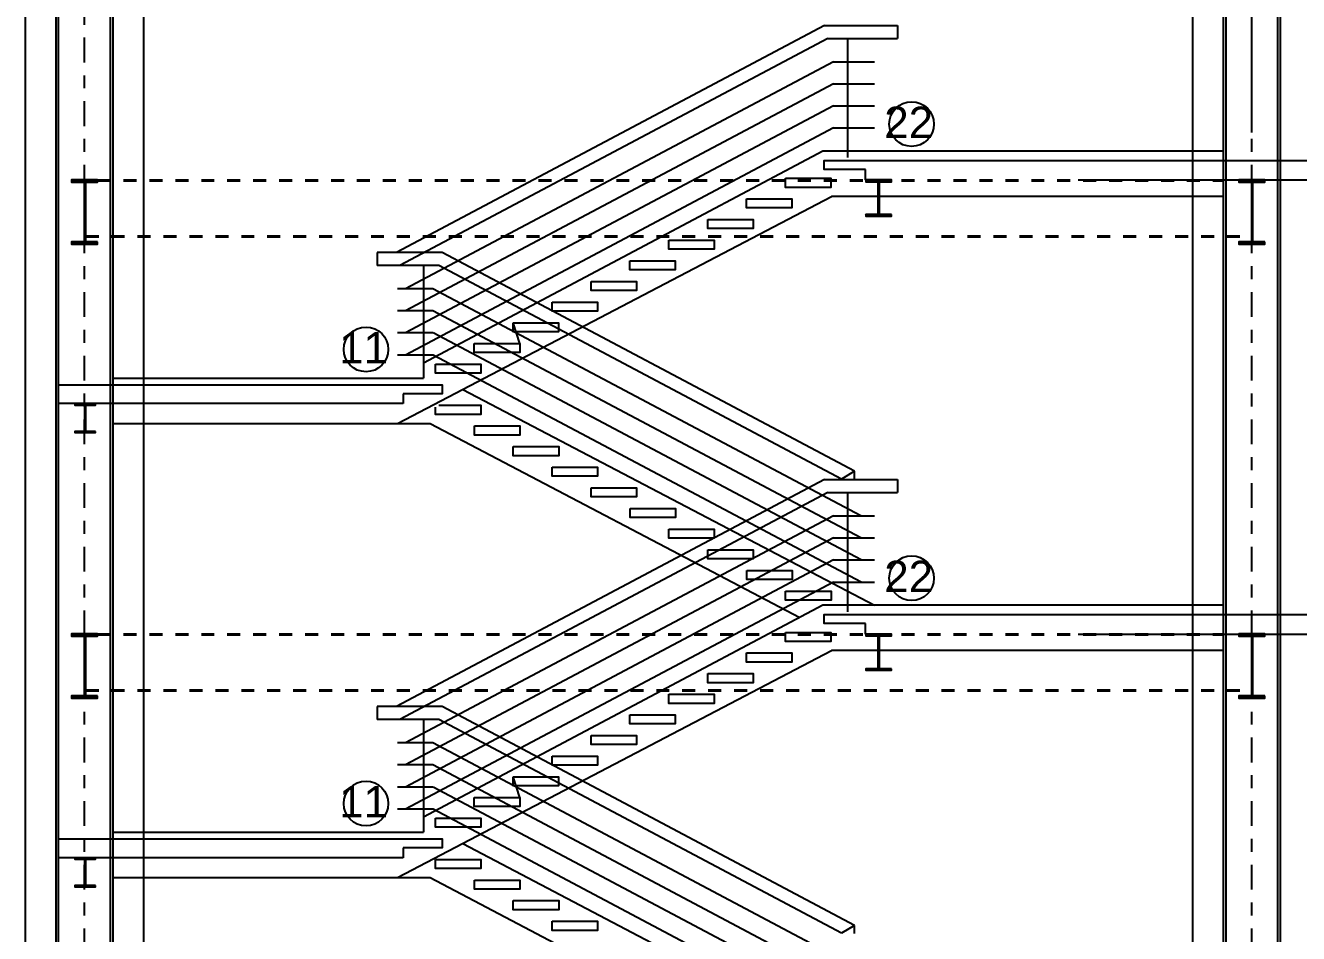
# Model space of a CAD drawing. Header units: millimetres. Extents: x 2148 to 2681, y 758 to 986.
# Drawn here: x 2524.33 to 2534.14, y 889.55 to 896.54 of the extents above; entities that cross this region are included whole.
import ezdxf

# ---------------------------------------------------------------- set-up
doc = ezdxf.new("R2010")
doc.units = ezdxf.units.MM
doc.linetypes.add('$0$HIDDEN', pattern=[0.375, 0.25, -0.125])
doc.linetypes.add('CENTER2', pattern=[28.575, 19.05, -3.175, 3.175, -3.175])
for name, color, linetype in [('0.2', 10, 'Continuous'), ('4CO', 4, 'Continuous'), ('D', 1, 'Continuous'), ('HATCH', 8, 'Continuous'), ('TLBLK', 7, 'Continuous')]:
    doc.layers.add(name, color=color, linetype=linetype)
doc.styles.add('ARIALNW', font='ARIALN.TTF')
doc.styles.add('SWISS', font='swissl.ttf')
doc.dimstyles.new('DIM 100', dxfattribs={"dimtxt": 0.2, "dimasz": 0.2, "dimexe": 0.1, "dimexo": 0, "dimgap": 0.05, "dimtad": 1, "dimzin": 0, "dimdsep": 46, "dimtxsty": 'ARIALNW', "dimcen": 0.09, "dimclrd": 6, "dimclre": 6, "dimclrt": 13, "dimadec": 0, "dimazin": 0, "dimtfac": 1, "dimtofl": 0, "dimtmove": 2, "dimatfit": 3, "dimfxl": 1, "dimtolj": 1, "dimtzin": 0, "dimarcsym": 0})

# ---------------------------------------------------------------- blocks, each defined once
blk = doc.blocks.new('*D2825')
at = {"color": 6, "lineweight": -2, "ltscale": 0.05, "transparency": 16777216}
for p, q in [((2533.8263, 900.9995), (2538.6271, 900.9995)), ((2538.5271, 895.7037), (2538.5271, 900.7995)), ((2535.6934, 895.5037), (2538.6271, 895.5037))]:
    blk.add_line(p, q, dxfattribs=at)
at = {"color": 6, "ltscale": 0.05, "transparency": 16777216}
for points in [[(2538.4937, 900.7995), (2538.5604, 900.7995), (2538.5271, 900.9995)], [(2538.4937, 895.7037), (2538.5604, 895.7037), (2538.5271, 895.5037)]]:
    blk.add_solid(points, dxfattribs=at)
at = {"layer": 'Defpoints', "color": 0, "ltscale": 0.05, "transparency": 16777216}
for p in [(2533.8263, 900.9995), (2538.5271, 900.9995), (2535.6934, 895.5037, 0)]:
    blk.add_point(p, dxfattribs=at)
at = {"color": 13, "ltscale": 0.05, "transparency": 16777216, "insert": (2538.3494, 898.2516), "char_height": 0.25, "attachment_point": 5, "rotation": 90, "style": 'ARIALNW'}
blk.add_mtext('\\A1;5.50', dxfattribs=at)
blk = doc.blocks.new('*D2826')
at = {"color": 6, "lineweight": -2, "ltscale": 0.05, "transparency": 16777216}
for p, q in [((2530.4854, 900.5453), (2530.4854, 902.54)), ((2533.7841, 895.7185), (2533.7841, 902.54)), ((2530.6854, 902.44), (2533.5841, 902.44))]:
    blk.add_line(p, q, dxfattribs=at)
at = {"color": 6, "ltscale": 0.05, "transparency": 16777216}
for points in [[(2530.6854, 902.4733), (2530.6854, 902.4067), (2530.4854, 902.44)], [(2533.5841, 902.4733), (2533.5841, 902.4067), (2533.7841, 902.44)]]:
    blk.add_solid(points, dxfattribs=at)
at = {"layer": 'Defpoints', "color": 0, "ltscale": 0.05, "transparency": 16777216}
for p in [(2533.7841, 902.44), (2530.4854, 900.5453), (2533.7841, 895.7185, 0)]:
    blk.add_point(p, dxfattribs=at)
at = {"color": 13, "ltscale": 0.05, "transparency": 16777216, "insert": (2532.1347, 902.6176), "char_height": 0.25, "attachment_point": 5, "style": 'ARIALNW'}
blk.add_mtext('\\A1;3.30', dxfattribs=at)

msp = doc.modelspace()

# ---------------------------------------------------------------- hatches: boundary and pattern name
at = {"layer": 'HATCH', "ltscale": 0.5}
h = msp.add_hatch(dxfattribs=at)
h.set_pattern_fill('ANSI31', color=256, scale=0.018605, style=0)
h.set_pattern_definition([(45, (150885.5730363, 6009.0488247), (-0.00164446852256, 0.00164446852256), [])])
edge = h.paths.add_edge_path()
edge.add_line((2524.8834495, 894.8774723), (2524.7990688, 894.8774723))
edge.add_arc((2524.7990688, 894.8847278), 0.0072555, 174.09726711, 269.99999997, ccw=False)
edge.add_line((2524.7918518, 894.885474), (2524.7918518, 895.3279263))
edge.add_arc((2524.7990688, 895.3286724), 0.0072555, 89.63455464, 185.90273283, ccw=False)
edge.add_line((2524.7991151, 895.3359278), (2524.8834495, 895.3359278))
edge.add_line((2524.8834495, 895.3359278), (2524.8834495, 895.3545328))
edge.add_line((2524.8834495, 895.3545328), (2524.6834495, 895.3545328))
edge.add_line((2524.6834495, 895.3545328), (2524.6834495, 895.3359278))
edge.add_line((2524.6834495, 895.3359278), (2524.7734174, 895.3359278))
edge.add_arc((2524.7734637, 895.3286724), 0.0072555, -4.29209345, 90.36544517, ccw=False)
edge.add_line((2524.7806988, 895.3281294), (2524.7806988, 894.8852708))
edge.add_arc((2524.7734637, 894.8847278), 0.0072555, -89.99999978, 4.2920935, ccw=False)
edge.add_line((2524.7734637, 894.8774723), (2524.6834495, 894.8774723))
edge.add_line((2524.6834495, 894.8774723), (2524.6834495, 894.8588673))
edge.add_line((2524.6834495, 894.8588673), (2524.8834495, 894.8588673))
edge.add_line((2524.8834495, 894.8588673), (2524.8834495, 894.8774723))
h = msp.add_hatch(dxfattribs=at)
h.set_pattern_fill('ANSI31', color=256, scale=0.018605, style=0)
h.set_pattern_definition([(45, (160502.7380826, 5241.8670816), (-0.00164446852256, 0.00164446852256), [])])
edge = h.paths.add_edge_path()
edge.add_line((2530.9152169, 895.3395306), (2531.0045927, 895.3395306))
edge.add_line((2531.0045927, 895.3395306), (2531.0045927, 895.3536789))
edge.add_line((2531.0045927, 895.3536789), (2530.806577, 895.3536789))
edge.add_line((2530.806577, 895.3536789), (2530.806577, 895.3395306))
edge.add_line((2530.806577, 895.3395306), (2530.895684, 895.3395306))
edge.add_arc((2530.8957084, 895.3357098), 0.0038209, -4.29209834, 90.36544627, ccw=False)
edge.add_line((2530.8995185, 895.3354238), (2530.8995185, 895.3303464))
edge.add_arc((2530.8957084, 895.3300604), 0.0038209, -4.29210268, 4.29210268, ccw=False)
edge.add_line((2530.8995185, 895.3297744), (2530.8995185, 895.0983474))
edge.add_arc((2530.8957084, 895.0980614), 0.0038209, -4.29209258, 4.29209258, ccw=False)
edge.add_line((2530.8995185, 895.0977754), (2530.8995185, 895.0903916))
edge.add_arc((2530.8957084, 895.0901056), 0.0038209, -89.99999956, 4.29209319, ccw=False)
edge.add_line((2530.8957084, 895.0862848), (2530.806577, 895.0862848))
edge.add_line((2530.806577, 895.0862848), (2530.806577, 895.0744428))
edge.add_line((2530.806577, 895.0744428), (2531.0045927, 895.0744428))
edge.add_line((2531.0045927, 895.0744428), (2531.0045927, 895.0862848))
edge.add_line((2531.0045927, 895.0862848), (2530.9151925, 895.0862848))
edge.add_arc((2530.9151925, 895.0901056), 0.0038209, 174.09726551, 270.00000044, ccw=False)
edge.add_line((2530.9113919, 895.0904986), (2530.9113919, 895.0976685))
edge.add_arc((2530.9151925, 895.0980614), 0.0038209, 174.09726237, 185.90273763, ccw=False)
edge.add_line((2530.9113919, 895.0984543), (2530.9113919, 895.3296675))
edge.add_arc((2530.9151925, 895.3300604), 0.0038209, 174.09726825, 185.90273175, ccw=False)
edge.add_line((2530.9113919, 895.3304533), (2530.9113919, 895.3353168))
edge.add_arc((2530.9151925, 895.3357098), 0.0038209, 89.63455417, 185.902733, ccw=False)
h = msp.add_hatch(dxfattribs=at)
h.set_pattern_fill('ANSI31', color=256, scale=0.018605, style=0)
h.set_pattern_definition([(45, (150894.5736642, 6009.0488247), (-0.00164446852256, 0.00164446852256), [])])
edge = h.paths.add_edge_path()
edge.add_line((2533.8840774, 894.8774723), (2533.7996967, 894.8774723))
edge.add_arc((2533.7996967, 894.8847278), 0.0072555, 174.09726711, 269.99999997, ccw=False)
edge.add_line((2533.7924797, 894.885474), (2533.7924797, 895.3279263))
edge.add_arc((2533.7996967, 895.3286724), 0.0072555, 89.63455464, 185.90273283, ccw=False)
edge.add_line((2533.799743, 895.3359278), (2533.8840774, 895.3359278))
edge.add_line((2533.8840774, 895.3359278), (2533.8840774, 895.3545328))
edge.add_line((2533.8840774, 895.3545328), (2533.6840774, 895.3545328))
edge.add_line((2533.6840774, 895.3545328), (2533.6840774, 895.3359278))
edge.add_line((2533.6840774, 895.3359278), (2533.7740453, 895.3359278))
edge.add_arc((2533.7740916, 895.3286724), 0.0072555, -4.29209345, 90.36544517, ccw=False)
edge.add_line((2533.7813267, 895.3281294), (2533.7813267, 894.8852708))
edge.add_arc((2533.7740916, 894.8847278), 0.0072555, -89.99999978, 4.2920935, ccw=False)
edge.add_line((2533.7740916, 894.8774723), (2533.6840774, 894.8774723))
edge.add_line((2533.6840774, 894.8774723), (2533.6840774, 894.8588673))
edge.add_line((2533.6840774, 894.8588673), (2533.8840774, 894.8588673))
edge.add_line((2533.8840774, 894.8588673), (2533.8840774, 894.8774723))
h = msp.add_hatch(dxfattribs=at)
h.set_pattern_fill('ANSI31', color=256, scale=0.014884, style=0)
h.set_pattern_definition([(45, (128902.2538391, 4370.8400207), (-0.001315574818048, 0.001315574818048), [])])
edge = h.paths.add_edge_path()
edge.add_line((2524.7955465, 893.6179798), (2524.8670472, 893.6179798))
edge.add_line((2524.8670472, 893.6179798), (2524.8670472, 893.6292985))
edge.add_line((2524.8670472, 893.6292985), (2524.7086346, 893.6292985))
edge.add_line((2524.7086346, 893.6292985), (2524.7086346, 893.6179798))
edge.add_line((2524.7086346, 893.6179798), (2524.7799202, 893.6179798))
edge.add_arc((2524.7799397, 893.6149232), 0.0030567, -4.29209834, 90.36544627, ccw=False)
edge.add_line((2524.7829878, 893.6146944), (2524.7829878, 893.6106325))
edge.add_arc((2524.7799397, 893.6104037), 0.0030567, -4.29210268, 4.29210268, ccw=False)
edge.add_line((2524.7829878, 893.6101749), (2524.7829878, 893.4250333))
edge.add_arc((2524.7799397, 893.4248045), 0.0030567, -4.29209258, 4.29209258, ccw=False)
edge.add_line((2524.7829878, 893.4245757), (2524.7829878, 893.4186686))
edge.add_arc((2524.7799397, 893.4184399), 0.0030567, -89.99999956, 4.29209319, ccw=False)
edge.add_line((2524.7799397, 893.4153832), (2524.7086346, 893.4153832))
edge.add_line((2524.7086346, 893.4153832), (2524.7086346, 893.4059096))
edge.add_line((2524.7086346, 893.4059096), (2524.8670472, 893.4059096))
edge.add_line((2524.8670472, 893.4059096), (2524.8670472, 893.4153832))
edge.add_line((2524.8670472, 893.4153832), (2524.795527, 893.4153832))
edge.add_arc((2524.795527, 893.4184399), 0.0030567, 174.09726551, 270.00000044, ccw=False)
edge.add_line((2524.7924865, 893.4187542), (2524.7924865, 893.4244902))
edge.add_arc((2524.795527, 893.4248045), 0.0030567, 174.09726237, 185.90273763, ccw=False)
edge.add_line((2524.7924865, 893.4251189), (2524.7924865, 893.6100893))
edge.add_arc((2524.795527, 893.6104037), 0.0030567, 174.09726825, 185.90273175, ccw=False)
edge.add_line((2524.7924865, 893.610718), (2524.7924865, 893.6146088))
edge.add_arc((2524.795527, 893.6149232), 0.0030567, 89.63455417, 185.902733, ccw=False)
h = msp.add_hatch(dxfattribs=at)
h.set_pattern_fill('ANSI31', color=256, scale=0.018605, style=0)
h.set_pattern_definition([(45, (150885.5730363, 6005.5488247), (-0.00164446852256, 0.00164446852256), [])])
edge = h.paths.add_edge_path()
edge.add_line((2524.8834495, 891.3774723), (2524.7990688, 891.3774723))
edge.add_arc((2524.7990688, 891.3847278), 0.0072555, 174.09726711, 269.99999997, ccw=False)
edge.add_line((2524.7918518, 891.385474), (2524.7918518, 891.8279263))
edge.add_arc((2524.7990688, 891.8286724), 0.0072555, 89.63455464, 185.90273283, ccw=False)
edge.add_line((2524.7991151, 891.8359278), (2524.8834495, 891.8359278))
edge.add_line((2524.8834495, 891.8359278), (2524.8834495, 891.8545328))
edge.add_line((2524.8834495, 891.8545328), (2524.6834495, 891.8545328))
edge.add_line((2524.6834495, 891.8545328), (2524.6834495, 891.8359278))
edge.add_line((2524.6834495, 891.8359278), (2524.7734174, 891.8359278))
edge.add_arc((2524.7734637, 891.8286724), 0.0072555, -4.29209345, 90.36544517, ccw=False)
edge.add_line((2524.7806988, 891.8281294), (2524.7806988, 891.3852708))
edge.add_arc((2524.7734637, 891.3847278), 0.0072555, -89.99999978, 4.2920935, ccw=False)
edge.add_line((2524.7734637, 891.3774723), (2524.6834495, 891.3774723))
edge.add_line((2524.6834495, 891.3774723), (2524.6834495, 891.3588673))
edge.add_line((2524.6834495, 891.3588673), (2524.8834495, 891.3588673))
edge.add_line((2524.8834495, 891.3588673), (2524.8834495, 891.3774723))
h = msp.add_hatch(dxfattribs=at)
h.set_pattern_fill('ANSI31', color=256, scale=0.018605, style=0)
h.set_pattern_definition([(45, (160502.7380826, 5238.3670816), (-0.00164446852256, 0.00164446852256), [])])
edge = h.paths.add_edge_path()
edge.add_line((2530.9152169, 891.8395306), (2531.0045927, 891.8395306))
edge.add_line((2531.0045927, 891.8395306), (2531.0045927, 891.8536789))
edge.add_line((2531.0045927, 891.8536789), (2530.806577, 891.8536789))
edge.add_line((2530.806577, 891.8536789), (2530.806577, 891.8395306))
edge.add_line((2530.806577, 891.8395306), (2530.895684, 891.8395306))
edge.add_arc((2530.8957084, 891.8357098), 0.0038209, -4.29209834, 90.36544627, ccw=False)
edge.add_line((2530.8995185, 891.8354238), (2530.8995185, 891.8303464))
edge.add_arc((2530.8957084, 891.8300604), 0.0038209, -4.29210268, 4.29210268, ccw=False)
edge.add_line((2530.8995185, 891.8297744), (2530.8995185, 891.5983474))
edge.add_arc((2530.8957084, 891.5980614), 0.0038209, -4.29209258, 4.29209258, ccw=False)
edge.add_line((2530.8995185, 891.5977754), (2530.8995185, 891.5903916))
edge.add_arc((2530.8957084, 891.5901056), 0.0038209, -89.99999956, 4.29209319, ccw=False)
edge.add_line((2530.8957084, 891.5862848), (2530.806577, 891.5862848))
edge.add_line((2530.806577, 891.5862848), (2530.806577, 891.5744428))
edge.add_line((2530.806577, 891.5744428), (2531.0045927, 891.5744428))
edge.add_line((2531.0045927, 891.5744428), (2531.0045927, 891.5862848))
edge.add_line((2531.0045927, 891.5862848), (2530.9151925, 891.5862848))
edge.add_arc((2530.9151925, 891.5901056), 0.0038209, 174.09726551, 270.00000044, ccw=False)
edge.add_line((2530.9113919, 891.5904986), (2530.9113919, 891.5976685))
edge.add_arc((2530.9151925, 891.5980614), 0.0038209, 174.09726237, 185.90273763, ccw=False)
edge.add_line((2530.9113919, 891.5984543), (2530.9113919, 891.8296675))
edge.add_arc((2530.9151925, 891.8300604), 0.0038209, 174.09726825, 185.90273175, ccw=False)
edge.add_line((2530.9113919, 891.8304533), (2530.9113919, 891.8353168))
edge.add_arc((2530.9151925, 891.8357098), 0.0038209, 89.63455417, 185.902733, ccw=False)
h = msp.add_hatch(dxfattribs=at)
h.set_pattern_fill('ANSI31', color=256, scale=0.018605, style=0)
h.set_pattern_definition([(45, (150894.5736642, 6005.5488247), (-0.00164446852256, 0.00164446852256), [])])
edge = h.paths.add_edge_path()
edge.add_line((2533.8840774, 891.3774723), (2533.7996967, 891.3774723))
edge.add_arc((2533.7996967, 891.3847278), 0.0072555, 174.09726711, 269.99999997, ccw=False)
edge.add_line((2533.7924797, 891.385474), (2533.7924797, 891.8279263))
edge.add_arc((2533.7996967, 891.8286724), 0.0072555, 89.63455464, 185.90273283, ccw=False)
edge.add_line((2533.799743, 891.8359278), (2533.8840774, 891.8359278))
edge.add_line((2533.8840774, 891.8359278), (2533.8840774, 891.8545328))
edge.add_line((2533.8840774, 891.8545328), (2533.6840774, 891.8545328))
edge.add_line((2533.6840774, 891.8545328), (2533.6840774, 891.8359278))
edge.add_line((2533.6840774, 891.8359278), (2533.7740453, 891.8359278))
edge.add_arc((2533.7740916, 891.8286724), 0.0072555, -4.29209345, 90.36544517, ccw=False)
edge.add_line((2533.7813267, 891.8281294), (2533.7813267, 891.3852708))
edge.add_arc((2533.7740916, 891.3847278), 0.0072555, -89.99999978, 4.2920935, ccw=False)
edge.add_line((2533.7740916, 891.3774723), (2533.6840774, 891.3774723))
edge.add_line((2533.6840774, 891.3774723), (2533.6840774, 891.3588673))
edge.add_line((2533.6840774, 891.3588673), (2533.8840774, 891.3588673))
edge.add_line((2533.8840774, 891.3588673), (2533.8840774, 891.3774723))
h = msp.add_hatch(dxfattribs=at)
h.set_pattern_fill('ANSI31', color=256, scale=0.014884, style=0)
h.set_pattern_definition([(45, (128902.2538391, 4367.3400207), (-0.001315574818048, 0.001315574818048), [])])
edge = h.paths.add_edge_path()
edge.add_line((2524.7955465, 890.1179798), (2524.8670472, 890.1179798))
edge.add_line((2524.8670472, 890.1179798), (2524.8670472, 890.1292985))
edge.add_line((2524.8670472, 890.1292985), (2524.7086346, 890.1292985))
edge.add_line((2524.7086346, 890.1292985), (2524.7086346, 890.1179798))
edge.add_line((2524.7086346, 890.1179798), (2524.7799202, 890.1179798))
edge.add_arc((2524.7799397, 890.1149232), 0.0030567, -4.29209834, 90.36544627, ccw=False)
edge.add_line((2524.7829878, 890.1146944), (2524.7829878, 890.1106325))
edge.add_arc((2524.7799397, 890.1104037), 0.0030567, -4.29210268, 4.29210268, ccw=False)
edge.add_line((2524.7829878, 890.1101749), (2524.7829878, 889.9250333))
edge.add_arc((2524.7799397, 889.9248045), 0.0030567, -4.29209258, 4.29209258, ccw=False)
edge.add_line((2524.7829878, 889.9245757), (2524.7829878, 889.9186686))
edge.add_arc((2524.7799397, 889.9184399), 0.0030567, -89.99999956, 4.29209319, ccw=False)
edge.add_line((2524.7799397, 889.9153832), (2524.7086346, 889.9153832))
edge.add_line((2524.7086346, 889.9153832), (2524.7086346, 889.9059096))
edge.add_line((2524.7086346, 889.9059096), (2524.8670472, 889.9059096))
edge.add_line((2524.8670472, 889.9059096), (2524.8670472, 889.9153832))
edge.add_line((2524.8670472, 889.9153832), (2524.795527, 889.9153832))
edge.add_arc((2524.795527, 889.9184399), 0.0030567, 174.09726551, 270.00000044, ccw=False)
edge.add_line((2524.7924865, 889.9187542), (2524.7924865, 889.9244902))
edge.add_arc((2524.795527, 889.9248045), 0.0030567, 174.09726237, 185.90273763, ccw=False)
edge.add_line((2524.7924865, 889.9251189), (2524.7924865, 890.1100893))
edge.add_arc((2524.795527, 890.1104037), 0.0030567, 174.09726825, 185.90273175, ccw=False)
edge.add_line((2524.7924865, 890.110718), (2524.7924865, 890.1146088))
edge.add_arc((2524.795527, 890.1149232), 0.0030567, 89.63455417, 185.902733, ccw=False)

# ---------------------------------------------------------------- linework, layer by layer
at = {"ltscale": 0.5}
for p, q in [((2530.4887529, 896.5443984, -0.0000001), (2527.1881937, 894.7941018, -0.0000001)), ((2530.4887529, 896.5443984, -0.0000001), (2531.0503905, 896.5443984, 0)), ((2530.5136274, 896.4443984, -0.0000001), (2527.2130682, 894.6941018, -0.0000001)), ((2530.5136274, 896.4443984, -0.0000001), (2531.0503905, 896.4443984, 0)), ((2530.6665256, 896.4456789, -0.0000001), (2530.6665256, 895.5256789, -0.0000001)), ((2530.5584016, 896.2643984, -0.0000001), (2527.2578424, 894.5141018, -0.0000001)), ((2530.5584016, 896.2643984, -0.0000001), (2530.8738429, 896.2643984, 0)), ((2530.5579992, 896.0943984, -0.0000001), (2527.2574399, 894.3441018, -0.0000001)), ((2530.5584016, 896.0943984, -0.0000001), (2530.8738429, 896.0943984, 0)), ((2530.5575967, 895.9243984, -0.0000001), (2527.2570375, 894.1741018, -0.0000001)), ((2530.5584016, 895.9243984, -0.0000001), (2530.8738429, 895.9243984, 0)), ((2530.5571942, 895.7543984, -0.0000001), (2527.256635, 894.0041018, -0.0000001)), ((2530.5584016, 895.7543984, -0.0000001), (2530.8738429, 895.7543984, 0)), ((2530.1887529, 895.366588, -0.0000001), (2530.5387529, 895.366588, -0.0000001)), ((2530.1887529, 895.366588, -0.0000001), (2530.5387529, 895.366588, -0.0000001)), ((2530.1887529, 895.366588, -0.0000001), (2530.5387529, 895.366588, -0.0000001)), ((2530.1887529, 895.366588, -0.0000001), (2530.5387529, 895.366588, -0.0000001)), ((2530.1887529, 895.366588, -0.0000001), (2530.5387529, 895.366588, -0.0000001)), ((2530.1887529, 895.366588, -0.0000001), (2530.5387529, 895.366588, -0.0000001)), ((2529.8881937, 895.2074971, -0.0000001), (2530.2381937, 895.2074971, -0.0000001)), ((2529.8881937, 895.2074971, -0.0000001), (2530.2381937, 895.2074971, -0.0000001)), ((2529.5887529, 895.0484062, -0.0000001), (2529.9387529, 895.0484062, -0.0000001)), ((2529.5887529, 895.0484062, -0.0000001), (2529.9387529, 895.0484062, -0.0000001)), ((2529.2887529, 894.8893153, -0.0000001), (2529.6387529, 894.8893153, -0.0000001)), ((2529.2887529, 894.8893153, -0.0000001), (2529.6387529, 894.8893153, -0.0000001)), ((2527.5393121, 894.7941018, -0.0000001), (2527.0393121, 894.7941018, -0.0000001)), ((2527.5393121, 894.7941018, -0.0000001), (2527.4516397, 894.7941018, -0.0000001)), ((2530.7187529, 893.1080347, -0.0000001), (2527.5393121, 894.7941018, -0.0000001)), ((2527.5144376, 894.6941018, -0.0000001), (2527.0393121, 894.6941018, -0.0000001)), ((2527.3959698, 894.6941018, -0.0000001), (2527.3959698, 893.8256789, -0.0000001)), ((2530.6187529, 893.047874, -0.0000001), (2527.5144376, 894.6941018, -0.0000001)), ((2528.9887529, 894.7302244, -0.0000001), (2529.3387529, 894.7302244, -0.0000001)), ((2528.9887529, 894.7302244, -0.0000001), (2529.3387529, 894.7302244, -0.0000001)), ((2528.6887529, 894.5711335, -0.0000001), (2529.0387529, 894.5711335, -0.0000001)), ((2528.6887529, 894.5711335, -0.0000001), (2529.0387529, 894.5711335, -0.0000001)), ((2528.6887529, 894.5711335, -0.0000001), (2529.0387529, 894.5711335, -0.0000001)), ((2528.6887529, 894.5711335, -0.0000001), (2529.0387529, 894.5711335, -0.0000001)), ((2528.6887529, 894.5711335, -0.0000001), (2529.0387529, 894.5711335, -0.0000001)), ((2528.6887529, 894.5711335, -0.0000001), (2529.0387529, 894.5711335, -0.0000001)), ((2527.4696634, 894.5141018, -0.0000001), (2527.1959698, 894.5141018, -0.0000001)), ((2530.7691042, 892.7643984, -0.0000001), (2527.4696634, 894.5141018, -0.0000001)), ((2528.3887529, 894.4120426, -0.0000001), (2528.7387529, 894.4120426, -0.0000001)), ((2528.3887529, 894.4120426, -0.0000001), (2528.7387529, 894.4120426, -0.0000001)), ((2527.4696634, 894.3441018, -0.0000001), (2527.1959698, 894.3441018, -0.0000001)), ((2530.7691042, 892.5943984, -0.0000001), (2527.4696634, 894.3441018, -0.0000001)), ((2528.0887529, 894.2529517, -0.0000001), (2528.4387529, 894.2529517, -0.0000001)), ((2528.1387529, 894.0938608, -0.0000001), (2528.0887529, 894.2529517, -0.0000001)), ((2528.1387529, 894.0938608, -0.0000001), (2528.0887529, 894.2529517, -0.0000001)), ((2528.1387529, 894.0938608, -0.0000001), (2528.0887529, 894.2529517, -0.0000001)), ((2528.1387529, 894.0938608, -0.0000001), (2528.0887529, 894.2529517, -0.0000001)), ((2528.0887529, 894.2529517, -0.0000001), (2528.4387529, 894.2529517, -0.0000001)), ((2528.1387529, 894.0938608, -0.0000001), (2528.0887529, 894.2529517, -0.0000001)), ((2528.1387529, 894.0938608, -0.0000001), (2528.0887529, 894.2529517, -0.0000001)), ((2528.1387529, 894.0938608, -0.0000001), (2528.0887529, 894.2529517, -0.0000001)), ((2527.4696634, 894.1741018, -0.0000001), (2527.1959698, 894.1741018, -0.0000001)), ((2530.7699091, 892.4243984, -0.0000001), (2527.4704683, 894.1741018, -0.0000001)), ((2527.7887529, 894.0938608, -0.0000001), (2528.1387529, 894.0938608, -0.0000001)), ((2527.7887529, 894.0938608, -0.0000001), (2528.1387529, 894.0938608, -0.0000001)), ((2527.4708708, 894.0041018, -0.0000001), (2527.1959698, 894.0041018, -0.0000001)), ((2530.7703116, 892.2543984, -0.0000001), (2527.4708708, 894.0041018, -0.0000001)), ((2527.4893121, 893.9347699, -0.0000001), (2527.8387529, 893.9347699, -0.0000001)), ((2527.4893121, 893.9347699, -0.0000001), (2527.8387529, 893.9347699, -0.0000001)), ((2530.7187529, 893.1080347, -0.0000001), (2530.6187529, 893.047874, -0.0000001)), ((2530.7187529, 893.0456789, 0), (2530.7187529, 893.1080347, 0)), ((2530.4887529, 893.0443984, -0.0000001), (2527.1881937, 891.2941018, -0.0000001)), ((2530.4887529, 893.0443984, -0.0000001), (2531.0503905, 893.0443984, 0)), ((2530.4887529, 893.0443984, -0.0000001), (2531.0503905, 893.0443984, 0)), ((2530.5136274, 892.9443984, -0.0000001), (2527.2130682, 891.1941018, -0.0000001)), ((2530.5136274, 892.9443984, -0.0000001), (2531.0503905, 892.9443984, 0)), ((2530.6665256, 892.9456789, -0.0000001), (2530.6665256, 892.0256789, -0.0000001)), ((2530.5584016, 892.7643984, -0.0000001), (2527.2578424, 891.0141018, -0.0000001)), ((2530.5584016, 892.7643984, -0.0000001), (2530.8738429, 892.7643984, 0)), ((2530.5579992, 892.5943984, -0.0000001), (2527.2574399, 890.8441018, -0.0000001)), ((2530.5584016, 892.5943984, -0.0000001), (2530.8738429, 892.5943984, 0)), ((2530.5575967, 892.4243984, -0.0000001), (2527.2570375, 890.6741018, -0.0000001)), ((2530.5584016, 892.4243984, -0.0000001), (2530.8738429, 892.4243984, 0)), ((2530.5571942, 892.2543984, -0.0000001), (2527.256635, 890.5041018, -0.0000001)), ((2530.5584016, 892.2543984, -0.0000001), (2530.8738429, 892.2543984, 0)), ((2530.1887529, 891.866588, -0.0000001), (2530.5387529, 891.866588, -0.0000001)), ((2530.1887529, 891.866588, -0.0000001), (2530.5387529, 891.866588, -0.0000001)), ((2530.1887529, 891.866588, -0.0000001), (2530.5387529, 891.866588, -0.0000001)), ((2530.1887529, 891.866588, -0.0000001), (2530.5387529, 891.866588, -0.0000001)), ((2530.1887529, 891.866588, -0.0000001), (2530.5387529, 891.866588, -0.0000001)), ((2530.1887529, 891.866588, -0.0000001), (2530.5387529, 891.866588, -0.0000001)), ((2529.8881937, 891.7074971, -0.0000001), (2530.2381937, 891.7074971, -0.0000001)), ((2529.8881937, 891.7074971, -0.0000001), (2530.2381937, 891.7074971, -0.0000001)), ((2529.5887529, 891.5484062, -0.0000001), (2529.9387529, 891.5484062, -0.0000001)), ((2529.5887529, 891.5484062, -0.0000001), (2529.9387529, 891.5484062, -0.0000001)), ((2529.2887529, 891.3893153, -0.0000001), (2529.6387529, 891.3893153, -0.0000001)), ((2529.2887529, 891.3893153, -0.0000001), (2529.6387529, 891.3893153, -0.0000001)), ((2527.5393121, 891.2941018, -0.0000001), (2527.0393121, 891.2941018, -0.0000001)), ((2527.5393121, 891.2941018, -0.0000001), (2527.4516397, 891.2941018, -0.0000001)), ((2530.7187529, 889.6080347, -0.0000001), (2527.5393121, 891.2941018, -0.0000001)), ((2527.5144376, 891.1941018, -0.0000001), (2527.0393121, 891.1941018, -0.0000001)), ((2527.3959698, 891.1941018, -0.0000001), (2527.3959698, 890.3256789, -0.0000001)), ((2530.6187529, 889.547874, -0.0000001), (2527.5144376, 891.1941018, -0.0000001)), ((2528.9887529, 891.2302244, -0.0000001), (2529.3387529, 891.2302244, -0.0000001)), ((2528.9887529, 891.2302244, -0.0000001), (2529.3387529, 891.2302244, -0.0000001)), ((2528.6887529, 891.0711335, -0.0000001), (2529.0387529, 891.0711335, -0.0000001)), ((2528.6887529, 891.0711335, -0.0000001), (2529.0387529, 891.0711335, -0.0000001)), ((2528.6887529, 891.0711335, -0.0000001), (2529.0387529, 891.0711335, -0.0000001)), ((2528.6887529, 891.0711335, -0.0000001), (2529.0387529, 891.0711335, -0.0000001)), ((2528.6887529, 891.0711335, -0.0000001), (2529.0387529, 891.0711335, -0.0000001)), ((2528.6887529, 891.0711335, -0.0000001), (2529.0387529, 891.0711335, -0.0000001)), ((2527.4696634, 891.0141018, -0.0000001), (2527.1959698, 891.0141018, -0.0000001)), ((2530.7691042, 889.2643984, -0.0000001), (2527.4696634, 891.0141018, -0.0000001)), ((2527.4696634, 890.8441018, -0.0000001), (2527.1959698, 890.8441018, -0.0000001)), ((2530.7691042, 889.0943984, -0.0000001), (2527.4696634, 890.8441018, -0.0000001)), ((2528.3887529, 890.9120426, -0.0000001), (2528.7387529, 890.9120426, -0.0000001)), ((2528.3887529, 890.9120426, -0.0000001), (2528.7387529, 890.9120426, -0.0000001)), ((2528.0887529, 890.7529517, -0.0000001), (2528.4387529, 890.7529517, -0.0000001)), ((2528.1387529, 890.5938608, -0.0000001), (2528.0887529, 890.7529517, -0.0000001)), ((2528.1387529, 890.5938608, -0.0000001), (2528.0887529, 890.7529517, -0.0000001)), ((2528.1387529, 890.5938608, -0.0000001), (2528.0887529, 890.7529517, -0.0000001)), ((2528.1387529, 890.5938608, -0.0000001), (2528.0887529, 890.7529517, -0.0000001)), ((2528.0887529, 890.7529517, -0.0000001), (2528.4387529, 890.7529517, -0.0000001)), ((2528.1387529, 890.5938608, -0.0000001), (2528.0887529, 890.7529517, -0.0000001)), ((2528.1387529, 890.5938608, -0.0000001), (2528.0887529, 890.7529517, -0.0000001)), ((2528.1387529, 890.5938608, -0.0000001), (2528.0887529, 890.7529517, -0.0000001)), ((2527.4696634, 890.6741018, -0.0000001), (2527.1959698, 890.6741018, -0.0000001)), ((2530.7699091, 888.9243984, -0.0000001), (2527.4704683, 890.6741018, -0.0000001)), ((2527.7887529, 890.5938608, -0.0000001), (2528.1387529, 890.5938608, -0.0000001)), ((2527.7887529, 890.5938608, -0.0000001), (2528.1387529, 890.5938608, -0.0000001)), ((2527.4708708, 890.5041018, -0.0000001), (2527.1959698, 890.5041018, -0.0000001)), ((2530.7703116, 888.7543984, -0.0000001), (2527.4708708, 890.5041018, -0.0000001)), ((2527.4893121, 890.4347699, -0.0000001), (2527.8387529, 890.4347699, -0.0000001)), ((2527.4893121, 890.4347699, -0.0000001), (2527.8387529, 890.4347699, -0.0000001)), ((2530.7187529, 889.6080347, -0.0000001), (2530.6187529, 889.547874, -0.0000001)), ((2530.7187529, 889.5456789, 0), (2530.7187529, 889.6080347, 0))]:
    msp.add_line(p, q, dxfattribs=at)
at = {"ltscale": 0.05}
for p, q in [((2531.0503905, 896.5443984, 0), (2531.0503905, 896.4443984, 0)), ((2530.8049319, 895.3536789, 0), (2530.8049319, 895.4336789, 0)), ((2530.8049319, 895.3536789, 0), (2530.8049319, 895.4336789, 0)), ((2532.4449216, 895.3536789, 0), (2535.5710964, 895.3536789, 0)), ((2527.0393121, 894.7941018, 0), (2527.0393121, 894.6941018, -0.0000001)), ((2527.2393463, 893.7056789, 0), (2527.2393463, 893.6292985, 0)), ((2527.2393463, 893.6292985, 0), (2524.5864733, 893.6292985, 0)), ((2531.0503905, 893.0443984, 0), (2531.0503905, 892.9443984, 0)), ((2530.8049319, 891.8536789, 0), (2530.8049319, 891.9336789, 0)), ((2530.8049319, 891.8536789, 0), (2530.8049319, 891.9336789, 0)), ((2532.4449216, 891.8536789, 0), (2535.5710964, 891.8536789, 0)), ((2527.0393121, 891.2941018, 0), (2527.0393121, 891.1941018, -0.0000001)), ((2527.2393463, 890.2056789, 0), (2527.2393463, 890.1292985, 0)), ((2527.2393463, 890.1292985, 0), (2524.5864733, 890.1292985, 0))]:
    msp.add_line(p, q, dxfattribs=at)
at = {"linetype": '$0$HIDDEN', "ltscale": 0.3}
for p, q in [((2524.8834495, 895.3545328), (2533.5643896, 895.3545328, 0)), ((2524.8834495, 895.3473606), (2533.5643896, 895.3473606, 0)), ((2524.7918518, 894.9235825), (2533.7782547, 894.9235825, 0)), ((2524.7918518, 894.9164103), (2533.7782547, 894.9164103, 0)), ((2524.8834495, 891.8545328), (2533.5643896, 891.8545328, 0)), ((2524.8834495, 891.8473606), (2533.5643896, 891.8473606, 0)), ((2524.7918518, 891.4235825), (2533.7782547, 891.4235825, 0)), ((2524.7918518, 891.4164103), (2533.7782547, 891.4164103, 0))]:
    msp.add_line(p, q, dxfattribs=at)
at = {"ltscale": 0.05}
for points, elevation in [([(2530.8049319, 895.4336789), (2530.4854138, 895.4336789), (2530.4854138, 895.5036789), (2535.3674602, 895.5036789)], -0.0000001), ([(2524.5864733, 893.7756789), (2527.5393121, 893.7756789), (2527.5393121, 893.7056789), (2527.2393463, 893.7056789)], 0), ([(2527.515602, 893.616588), (2527.8387529, 893.616588), (2527.8387529, 893.546588), (2527.4887529, 893.546588), (2527.4887529, 893.602542)], -0.0000001), ([(2530.8049319, 891.9336789), (2530.4854138, 891.9336789), (2530.4854138, 892.0036789), (2535.2580317, 892.0036789)], -0.0000001), ([(2524.5864733, 890.2756789), (2527.5393121, 890.2756789), (2527.5393121, 890.2056789), (2527.2393463, 890.2056789)], 0), ([(2527.4887529, 890.116588), (2527.8387529, 890.116588), (2527.8387529, 890.046588), (2527.4887529, 890.046588), (2527.4887529, 890.116588)], -0.0000001)]:
    msp.add_lwpolyline(points, dxfattribs=dict(at, elevation=elevation))
for points, elevation in [([(2530.1881937, 895.366588), (2530.5381937, 895.366588), (2530.5381937, 895.296588), (2530.1881937, 895.296588)], -0.0000001), ([(2529.8876345, 895.2074971), (2530.2376345, 895.2074971), (2530.2376345, 895.1374971), (2529.8876345, 895.1374971)], -0.0000001), ([(2529.5881937, 895.0484062), (2529.9381937, 895.0484062), (2529.9381937, 894.9784062), (2529.5881937, 894.9784062)], -0.0000001), ([(2529.2881937, 894.8893153), (2529.6381937, 894.8893153), (2529.6381937, 894.8193153), (2529.2881937, 894.8193153)], -0.0000001), ([(2528.9881937, 894.7302244), (2529.3381937, 894.7302244), (2529.3381937, 894.6602244), (2528.9881937, 894.6602244)], 0), ([(2528.6881937, 894.5711335), (2529.0381937, 894.5711335), (2529.0381937, 894.5011335), (2528.6881937, 894.5011335)], -0.0000001), ([(2528.3881937, 894.4120426), (2528.7381937, 894.4120426), (2528.7381937, 894.3420426), (2528.3881937, 894.3420426)], -0.0000001), ([(2528.0881937, 894.2529517), (2528.4381937, 894.2529517), (2528.4381937, 894.1829517), (2528.0881937, 894.1829517)], -0.0000001), ([(2527.7881937, 894.0938608), (2528.1381937, 894.0938608), (2528.1381937, 894.0238608), (2527.7881937, 894.0238608)], -0.0000001), ([(2527.4887529, 893.9347699), (2527.8387529, 893.9347699), (2527.8387529, 893.8647699), (2527.4887529, 893.8647699)], -0.0000001), ([(2527.7887529, 893.4574971), (2528.1387529, 893.4574971), (2528.1387529, 893.3874971), (2527.7887529, 893.3874971)], -0.0000001), ([(2528.0887529, 893.2984062), (2528.4387529, 893.2984062), (2528.4387529, 893.2284062), (2528.0887529, 893.2284062)], -0.0000001), ([(2528.3887529, 893.1393153), (2528.7387529, 893.1393153), (2528.7387529, 893.0693153), (2528.3887529, 893.0693153)], -0.0000001), ([(2528.6887529, 892.9802244), (2529.0387529, 892.9802244), (2529.0387529, 892.9102244), (2528.6887529, 892.9102244)], -0.0000001), ([(2528.9887529, 892.8211335), (2529.3387529, 892.8211335), (2529.3387529, 892.7511335), (2528.9887529, 892.7511335)], -0.0000001), ([(2529.2887529, 892.6620426), (2529.6387529, 892.6620426), (2529.6387529, 892.5920426), (2529.2887529, 892.5920426)], -0.0000001), ([(2529.5887529, 892.5029517), (2529.9387529, 892.5029517), (2529.9387529, 892.4329517), (2529.5887529, 892.4329517)], -0.0000001), ([(2529.8887529, 892.3438608), (2530.2387529, 892.3438608), (2530.2387529, 892.2738608), (2529.8887529, 892.2738608)], -0.0000001), ([(2530.1887529, 892.1847699), (2530.5387529, 892.1847699), (2530.5387529, 892.1147699), (2530.1887529, 892.1147699)], -0.0000001), ([(2530.1881937, 891.866588), (2530.5381937, 891.866588), (2530.5381937, 891.796588), (2530.1881937, 891.796588)], -0.0000001), ([(2529.8876345, 891.7074971), (2530.2376345, 891.7074971), (2530.2376345, 891.6374971), (2529.8876345, 891.6374971)], -0.0000001), ([(2529.5881937, 891.5484062), (2529.9381937, 891.5484062), (2529.9381937, 891.4784062), (2529.5881937, 891.4784062)], -0.0000001), ([(2529.2881937, 891.3893153), (2529.6381937, 891.3893153), (2529.6381937, 891.3193153), (2529.2881937, 891.3193153)], -0.0000001), ([(2528.9881937, 891.2302244), (2529.3381937, 891.2302244), (2529.3381937, 891.1602244), (2528.9881937, 891.1602244)], 0), ([(2528.6881937, 891.0711335), (2529.0381937, 891.0711335), (2529.0381937, 891.0011335), (2528.6881937, 891.0011335)], -0.0000001), ([(2528.3881937, 890.9120426), (2528.7381937, 890.9120426), (2528.7381937, 890.8420426), (2528.3881937, 890.8420426)], -0.0000001), ([(2528.0881937, 890.7529517), (2528.4381937, 890.7529517), (2528.4381937, 890.6829517), (2528.0881937, 890.6829517)], -0.0000001), ([(2527.7881937, 890.5938608), (2528.1381937, 890.5938608), (2528.1381937, 890.5238608), (2527.7881937, 890.5238608)], -0.0000001), ([(2527.4887529, 890.4347699), (2527.8387529, 890.4347699), (2527.8387529, 890.3647699), (2527.4887529, 890.3647699)], -0.0000001), ([(2527.7887529, 889.9574971), (2528.1387529, 889.9574971), (2528.1387529, 889.8874971), (2527.7887529, 889.8874971)], -0.0000001), ([(2528.0887529, 889.7984062), (2528.4387529, 889.7984062), (2528.4387529, 889.7284062), (2528.0887529, 889.7284062)], -0.0000001), ([(2528.3887529, 889.6393153), (2528.7387529, 889.6393153), (2528.7387529, 889.5693153), (2528.3887529, 889.5693153)], -0.0000001)]:
    msp.add_lwpolyline(points, close=True, dxfattribs=dict(at, elevation=elevation))
at = {"layer": '0.2', "ltscale": 0.5}
for centre in [(2531.1597182, 895.784055, -0.0000001), (2526.9531247, 894.0472459, -0.0000001), (2531.1597182, 892.284055, -0.0000001), (2526.9531247, 890.5472459, -0.0000001)]:
    msp.add_circle(centre, 0.172101, dxfattribs=at)
at = {"layer": '4CO', "ltscale": 0.5}
for p, q in [((2530.4763156, 895.5756789, 0), (2527.3959698, 893.9421622, -0.0000001)), ((2533.5643896, 895.5756789, 0.0000005), (2530.4763156, 895.5756789, 0)), ((2527.1962538, 893.4756789, 0), (2530.5413848, 895.2256789, 0)), ((2533.5643896, 895.2256789, 0.0000005), (2530.5413848, 895.2256789, 0)), ((2525.0065696, 893.8256789, 0), (2527.3959698, 893.8256789, -0.0000001)), ((2527.69942, 893.7389096, -0.0000001), (2530.8733894, 892.0756789, -0.0000001)), ((2525.0065696, 893.4756789, 0), (2527.4476885, 893.4756789, -0.0000001)), ((2527.4476885, 893.4756789, -0.0000001), (2530.2988865, 891.9815877, -0.0000001)), ((2530.4763156, 892.0756789, 0), (2527.3959698, 890.4421622, -0.0000001)), ((2533.5643896, 892.0756789, 0.0000005), (2530.4763156, 892.0756789, 0)), ((2527.1962538, 889.9756789, 0), (2530.5413848, 891.7256789, 0)), ((2533.5643896, 891.7256789, 0.0000005), (2530.5413848, 891.7256789, 0)), ((2525.0065696, 890.3256789, 0), (2527.3959698, 890.3256789, -0.0000001)), ((2527.6988777, 890.2386259, -0.0000001), (2530.8723057, 888.5756789, -0.0000001)), ((2525.0065696, 889.9756789, 0), (2527.4476885, 889.9756789, -0.0000001)), ((2527.4476885, 889.9756789, -0.0000001), (2530.2988865, 888.4815877, -0.0000001))]:
    msp.add_line(p, q, dxfattribs=at)
at = {"layer": 'D', "color": 3, "ltscale": 0.5}
for p, q in [((2524.563139, 882.3774187, 0), (2524.563139, 900.8503866, 0)), ((2524.583139, 882.3774187, 0), (2524.583139, 900.8503866, 0)), ((2524.9832353, 882.3774187, 0), (2524.9832353, 900.8503866, 0)), ((2525.0032353, 882.3774187, 0), (2525.0032353, 900.8503866, 0)), ((2533.5643896, 882.3774187, 0), (2533.5643896, 900.8503866, 0)), ((2533.5843896, 882.3774187, 0), (2533.5843896, 900.8503866, 0)), ((2533.9844859, 882.3774187, 0), (2533.9844859, 900.8503866, 0)), ((2534.0044859, 882.3774187, 0), (2534.0044859, 900.8503866, 0))]:
    msp.add_line(p, q, dxfattribs=at)
at = {"layer": 'D', "color": 3, "ltscale": 0.5, "elevation": 0}
for points in [[(2524.8834495, 894.8774723), (2524.7990688, 894.8774723, -0.444720244), (2524.7918518, 894.885474), (2524.7918518, 895.3279263, -0.446631522), (2524.7991151, 895.3359278), (2524.8834495, 895.3359278), (2524.8834495, 895.3545328), (2524.6834495, 895.3545328), (2524.6834495, 895.3359278), (2524.7734174, 895.3359278, -0.438228127), (2524.7806988, 895.3281294), (2524.7806988, 894.8852708, -0.436328672), (2524.7734637, 894.8774723), (2524.6834495, 894.8774723), (2524.6834495, 894.8588673), (2524.8834495, 894.8588673)], [(2531.0045927, 895.0862848), (2530.9151925, 895.0862848, -0.444720244), (2530.9113919, 895.0904986), (2530.9113919, 895.3353168, -0.446631522), (2530.9152169, 895.3395306), (2531.0045927, 895.3395306), (2531.0045927, 895.3536789), (2530.806577, 895.3536789), (2530.806577, 895.3395306), (2530.895684, 895.3395306, -0.438228127), (2530.8995185, 895.3354238), (2530.8995185, 895.0903916, -0.436328672), (2530.8957084, 895.0862848), (2530.806577, 895.0862848), (2530.806577, 895.0744428), (2531.0045927, 895.0744428)], [(2533.8840774, 894.8774723), (2533.7996967, 894.8774723, -0.444720244), (2533.7924797, 894.885474), (2533.7924797, 895.3279263, -0.446631522), (2533.799743, 895.3359278), (2533.8840774, 895.3359278), (2533.8840774, 895.3545328), (2533.6840774, 895.3545328), (2533.6840774, 895.3359278), (2533.7740453, 895.3359278, -0.438228127), (2533.7813267, 895.3281294), (2533.7813267, 894.8852708, -0.436328672), (2533.7740916, 894.8774723), (2533.6840774, 894.8774723), (2533.6840774, 894.8588673), (2533.8840774, 894.8588673)], [(2524.8670472, 893.4153832), (2524.795527, 893.4153832, -0.444720244), (2524.7924865, 893.4187542), (2524.7924865, 893.6146088, -0.446631522), (2524.7955465, 893.6179798), (2524.8670472, 893.6179798), (2524.8670472, 893.6292985), (2524.7086346, 893.6292985), (2524.7086346, 893.6179798), (2524.7799202, 893.6179798, -0.438228127), (2524.7829878, 893.6146944), (2524.7829878, 893.4186686, -0.436328672), (2524.7799397, 893.4153832), (2524.7086346, 893.4153832), (2524.7086346, 893.4059096), (2524.8670472, 893.4059096)], [(2524.8834495, 891.3774723), (2524.7990688, 891.3774723, -0.444720244), (2524.7918518, 891.385474), (2524.7918518, 891.8279263, -0.446631522), (2524.7991151, 891.8359278), (2524.8834495, 891.8359278), (2524.8834495, 891.8545328), (2524.6834495, 891.8545328), (2524.6834495, 891.8359278), (2524.7734174, 891.8359278, -0.438228127), (2524.7806988, 891.8281294), (2524.7806988, 891.3852708, -0.436328672), (2524.7734637, 891.3774723), (2524.6834495, 891.3774723), (2524.6834495, 891.3588673), (2524.8834495, 891.3588673)], [(2531.0045927, 891.5862848), (2530.9151925, 891.5862848, -0.444720244), (2530.9113919, 891.5904986), (2530.9113919, 891.8353168, -0.446631522), (2530.9152169, 891.8395306), (2531.0045927, 891.8395306), (2531.0045927, 891.8536789), (2530.806577, 891.8536789), (2530.806577, 891.8395306), (2530.895684, 891.8395306, -0.438228127), (2530.8995185, 891.8354238), (2530.8995185, 891.5903916, -0.436328672), (2530.8957084, 891.5862848), (2530.806577, 891.5862848), (2530.806577, 891.5744428), (2531.0045927, 891.5744428)], [(2533.8840774, 891.3774723), (2533.7996967, 891.3774723, -0.444720244), (2533.7924797, 891.385474), (2533.7924797, 891.8279263, -0.446631522), (2533.799743, 891.8359278), (2533.8840774, 891.8359278), (2533.8840774, 891.8545328), (2533.6840774, 891.8545328), (2533.6840774, 891.8359278), (2533.7740453, 891.8359278, -0.438228127), (2533.7813267, 891.8281294), (2533.7813267, 891.3852708, -0.436328672), (2533.7740916, 891.3774723), (2533.6840774, 891.3774723), (2533.6840774, 891.3588673), (2533.8840774, 891.3588673)], [(2524.8670472, 889.9153832), (2524.795527, 889.9153832, -0.444720244), (2524.7924865, 889.9187542), (2524.7924865, 890.1146088, -0.446631522), (2524.7955465, 890.1179798), (2524.8670472, 890.1179798), (2524.8670472, 890.1292985), (2524.7086346, 890.1292985), (2524.7086346, 890.1179798), (2524.7799202, 890.1179798, -0.438228127), (2524.7829878, 890.1146944), (2524.7829878, 889.9186686, -0.436328672), (2524.7799397, 889.9153832), (2524.7086346, 889.9153832), (2524.7086346, 889.9059096), (2524.8670472, 889.9059096)]]:
    msp.add_lwpolyline(points, format="xyb", close=True, dxfattribs=at)
at = {"layer": 'HATCH', "linetype": 'CENTER2', "ltscale": 0.01}
for p, q in [((2524.7834495, 858.0009702), (2524.7834495, 903.700832)), ((2533.7840774, 858.0009702), (2533.7840774, 903.700832))]:
    msp.add_line(p, q, dxfattribs=at)
at = {"layer": 'HATCH', "linetype": 'ByBlock', "ltscale": 0.5}
for p, q in [((2524.3272682, 858.0009702, 0), (2524.3272682, 900.9995328, 0)), ((2533.3278961, 858.0009702, 0), (2533.3278961, 900.8624597, 0)), ((2525.2407782, 858.0009702, 0), (2525.2407782, 900.8503866, 0))]:
    msp.add_line(p, q, dxfattribs=at)

# ---------------------------------------------------------------- texts
at = {"layer": 'TLBLK', "color": 7, "char_height": 0.24243758, "attachment_point": 5, "style": 'SWISS'}
for s, insert, width in [('22', (2531.1374812, 895.7976903, -0.0000001), 5.157622504), ('11', (2526.9346315, 894.0608811, -0.0000001), 5.279969108), ('22', (2531.1374812, 892.2976903, -0.0000001), 5.157622504), ('11', (2526.9346315, 890.5608811, -0.0000001), 5.279969108)]:
    msp.add_mtext(s, dxfattribs=dict(at, insert=insert, width=width))

# ---------------------------------------------------------------- dimensions: what is measured, and where the dimension line sits
at = {"ltscale": 0.05}
dim = msp.add_linear_dim(base=(2533.7840774, 902.4399868, 0), p1=(2530.4854138, 900.5452903, 0), p2=(2533.7840774, 895.7185345), dimstyle='DIM 100', override={"dimtxt": 0.25}, dxfattribs=at)
dim.commit()
dim.dimension.update_dxf_attribs({"geometry": '*D2826', "text_midpoint": (2532.1347456, 902.6176301, 0)})
dim = msp.add_linear_dim(base=(2538.5270624, 900.9995328, -0.0000001), p1=(2535.693443, 895.5036789, 0), p2=(2533.8262827, 900.9995328, -0.0000001), angle=90, dimstyle='DIM 100', override={"dimtxt": 0.25}, dxfattribs=at)
dim.commit()
dim.dimension.update_dxf_attribs({"geometry": '*D2825', "text_midpoint": (2538.3494191, 898.2516059, -0.0000001)})

doc.saveas('drawing.dxf')
